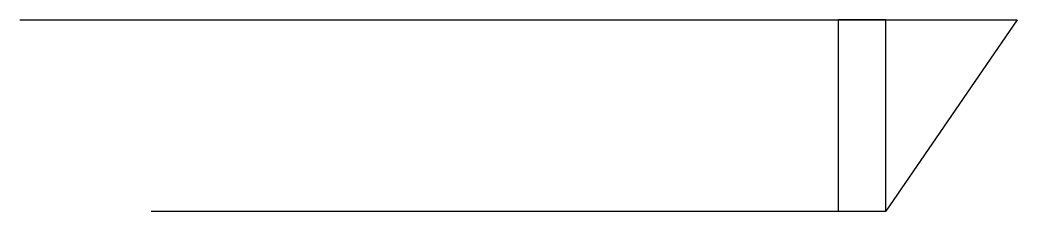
# Model space of a CAD drawing. Header units: millimetres. Extents: x -20.9 to 20.9, y -10 to -2.
import ezdxf

# ---------------------------------------------------------------- set-up
doc = ezdxf.new("R2010")
doc.units = ezdxf.units.MM
doc.layers.get('0').update_dxf_attribs({"linetype": 'CONTINUOUS'})

msp = doc.modelspace()

# ---------------------------------------------------------------- linework, layer by layer
for p, q in [((-20.9, -2), (20.9, -2)), ((-15.4, -2), (15.4, -2)), ((15.4, -10), (15.4, -2)), ((20.9, -2), (15.4, -10)), ((-15.4, -10), (15.4, -10))]:
    msp.add_line(p, q)
msp.add_lwpolyline([(13.4, -10), (15.4, -10), (15.4, -2), (13.4, -2)], close=True)

doc.saveas('drawing.dxf')
